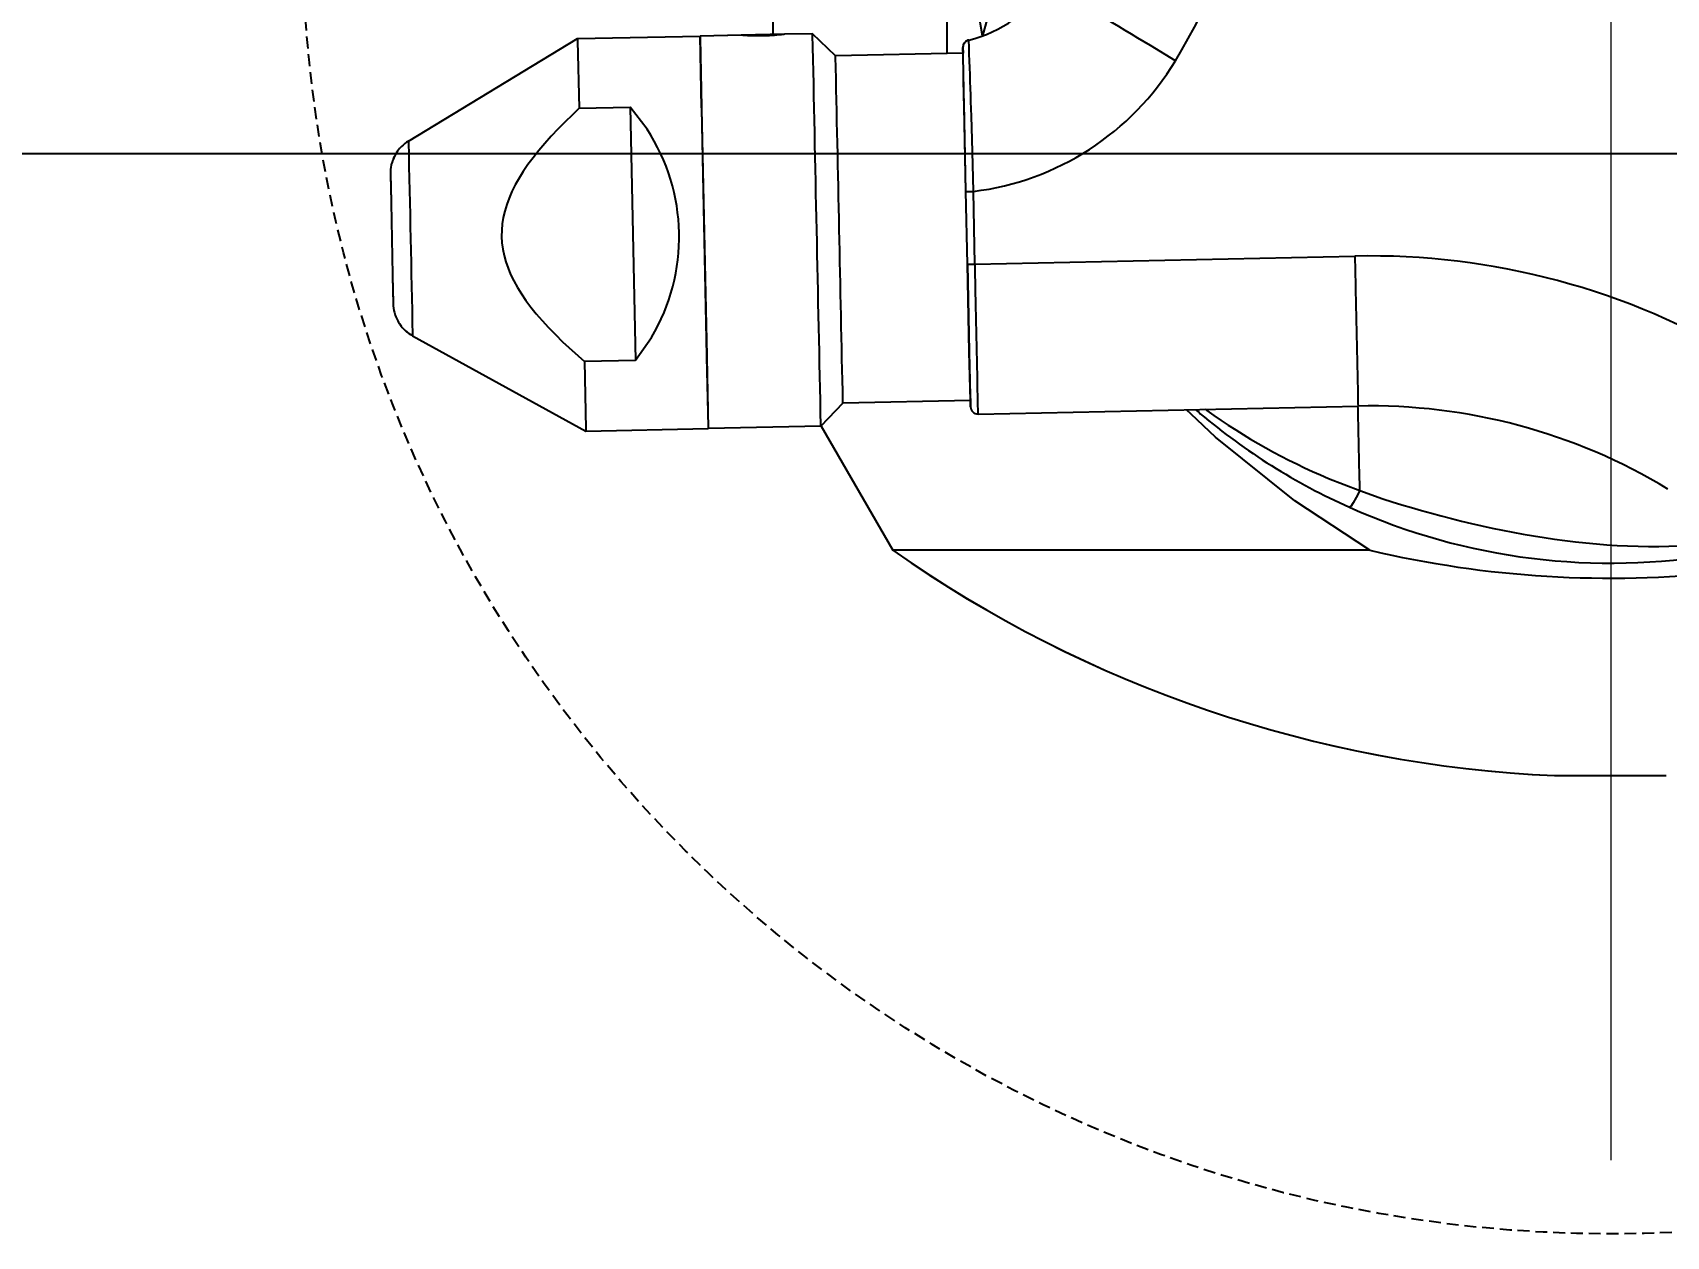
# Model space of a CAD drawing. Header units: inches. Extents: x -375 to 8535, y -477 to 12465.
# Drawn here: x 2190.9 to 2256.4, y 10180.6 to 10228.9 of the extents above; entities that cross this region are included whole.
import ezdxf

# ---------------------------------------------------------------- set-up
doc = ezdxf.new("R2010")
doc.units = ezdxf.units.IN
doc.header["$LTSCALE"] = 5
doc.linetypes.add('CENTER2', pattern=[28.575, 19.05, -3.175, 3.175, -3.175])
doc.linetypes.add('HIDDEN2', pattern=[4.7625, 3.175, -1.5875])
for name, color, linetype in [('1轮廓实线层', 7, 'Continuous'), ('5虚线', 5, 'HIDDEN2'), ('6文字层', 3, 'Continuous')]:
    doc.layers.add(name, color=color, linetype=linetype)
doc.layers.add('图层1', color=1, linetype='CENTER2', lineweight=13)
doc.styles.add('PC_TEXTSTYLE', font='isocp.shx', dxfattribs={"width": 0.8, "bigfont": 'hzfs.shx'})
doc.dimstyles.new('TH_GBDIM', dxfattribs={"dimscale": 15, "dimtxt": 3, "dimasz": 2.5, "dimexe": 1.25, "dimexo": 0, "dimgap": 0.8, "dimtad": 1, "dimdec": 0, "dimzin": 0, "dimdsep": 46, "dimtxsty": 'PC_TEXTSTYLE', "dimcen": 2.5, "dimclrd": 256, "dimclre": 256, "dimclrt": 3, "dimadec": 0, "dimazin": 0, "dimtfac": 0.714286, "dimtdec": 0, "dimtmove": 0, "dimatfit": 3, "dimfxl": 0, "dimtzin": 0, "dimlwd": -1, "dimlwe": -1, "dimarcsym": 0})
doc.dimstyles.new('TH_GBDIM$2', dxfattribs={"dimscale": 15, "dimtxt": 3, "dimasz": 2.5, "dimexe": 1.25, "dimexo": 0, "dimgap": 0.8, "dimtad": 2, "dimtih": 1, "dimtoh": 1, "dimdec": 0, "dimzin": 0, "dimdsep": 46, "dimtxsty": 'PC_TEXTSTYLE', "dimcen": 2.5, "dimclrd": 256, "dimclre": 256, "dimclrt": 3, "dimadec": 0, "dimazin": 0, "dimtfac": 0.714286, "dimtdec": 0, "dimtmove": 0, "dimatfit": 3, "dimfxl": 0, "dimtzin": 0, "dimlwd": -1, "dimlwe": -1, "dimarcsym": 0})

# ---------------------------------------------------------------- blocks, each defined once
blk = doc.blocks.new('BSP')
for points, knots in [([(-3651.853, 9030.839), (-3651.916, 9030.766), (-3651.978, 9030.692), (-3652.04, 9030.619), (-3652.04, 9030.619), (-3653.554, 9028.813), (-3654.811, 9026.806), (-3655.777, 9024.656), (-3655.777, 9024.656), (-3657.872, 9019.987), (-3658.518, 9014.796), (-3657.634, 9009.755), (-3657.634, 9009.755), (-3657.634, 9009.755), (-3657.634, 9009.755), (-3657.634, 9009.755), (-3657.634, 9009.755), (-3657.634, 9009.755), (-3651.853, 9030.839), (-3651.853, 9030.839)], [0, 0, 0, 0, 0.2, 0.2, 0.2, 0.2, 0.4, 0.4, 0.4, 0.4, 0.6, 0.6, 0.6, 0.6, 0.8, 0.8, 0.8, 0.8, 1, 1, 1, 1]), ([(-3658.191, 9009.59), (-3656.879, 9009.897), (-3655.745, 9010.721), (-3655.046, 9011.875), (-3655.046, 9011.875), (-3652.778, 9015.621), (-3651.623, 9019.934), (-3651.716, 9024.312)], [0, 0, 0, 0, 0.5, 0.5, 0.5, 0.5, 1, 1, 1, 1]), ([(-3649.896, 9008.757), (-3649.896, 9008.757), (-3650.901, 9009.366), (-3650.901, 9009.366), (-3650.901, 9009.366), (-3652.249, 9010.182), (-3653.597, 9010.999), (-3654.946, 9011.815), (-3654.946, 9011.815), (-3654.946, 9011.815), (-3655.045, 9011.875), (-3655.045, 9011.875)], [0, 0, 0, 0, 0.333333, 0.333333, 0.333333, 0.333333, 0.666667, 0.666667, 0.666667, 0.666667, 1, 1, 1, 1]), ([(-3680.675, 9005.537), (-3680.675, 9005.537), (-3673.887, 9009.648), (-3673.887, 9009.648), (-3673.887, 9009.648), (-3673.887, 9009.648), (-3668.973, 9009.751), (-3668.973, 9009.751)], [0, 0, 0, 0, 0.5, 0.5, 0.5, 0.5, 1, 1, 1, 1]), ([(-3673.889, 9009.648), (-3673.889, 9009.648), (-3673.887, 9009.565), (-3673.887, 9009.565), (-3673.887, 9009.565), (-3673.887, 9009.565), (-3673.83, 9006.852), (-3673.83, 9006.852)], [0, 0, 0, 0, 0.5, 0.5, 0.5, 0.5, 1, 1, 1, 1]), ([(-3664.459, 9009.843), (-3664.459, 9009.843), (-3665.588, 9009.82), (-3665.588, 9009.82), (-3665.588, 9009.82), (-3665.588, 9009.82), (-3667.319, 9009.783), (-3667.319, 9009.783), (-3667.319, 9009.783), (-3667.319, 9009.783), (-3668.973, 9009.748), (-3668.973, 9009.748)], [0, 0, 0, 0, 0.333333, 0.333333, 0.333333, 0.333333, 0.666667, 0.666667, 0.666667, 0.666667, 1, 1, 1, 1]), ([(-3668.973, 9009.751), (-3668.973, 9009.751), (-3668.971, 9009.664), (-3668.971, 9009.664), (-3668.971, 9009.664), (-3668.971, 9009.664), (-3668.913, 9006.892), (-3668.913, 9006.892), (-3668.913, 9006.892), (-3668.913, 9006.892), (-3668.911, 9006.832), (-3668.911, 9006.832), (-3668.911, 9006.832), (-3668.911, 9006.832), (-3668.703, 8996.923), (-3668.703, 8996.923), (-3668.703, 8996.923), (-3668.703, 8996.923), (-3668.701, 8996.863), (-3668.701, 8996.863), (-3668.701, 8996.863), (-3668.701, 8996.863), (-3668.642, 8994.004), (-3668.642, 8994.004)], [0, 0, 0, 0, 0.166667, 0.166667, 0.166667, 0.166667, 0.333333, 0.333333, 0.333333, 0.333333, 0.5, 0.5, 0.5, 0.5, 0.666667, 0.666667, 0.666667, 0.666667, 0.833333, 0.833333, 0.833333, 0.833333, 1, 1, 1, 1]), ([(-3665.585, 9009.82), (-3665.585, 9009.82), (-3665.604, 9009.818), (-3665.604, 9009.818), (-3665.604, 9009.818), (-3665.604, 9009.818), (-3665.605, 9009.818), (-3665.605, 9009.818), (-3665.605, 9009.818), (-3665.858, 9009.785), (-3666.116, 9009.766), (-3666.371, 9009.758), (-3666.371, 9009.758), (-3666.371, 9009.758), (-3666.462, 9009.756), (-3666.462, 9009.756), (-3666.462, 9009.756), (-3666.462, 9009.756), (-3666.553, 9009.754), (-3666.553, 9009.754), (-3666.553, 9009.754), (-3666.783, 9009.751), (-3667.014, 9009.76), (-3667.243, 9009.778), (-3667.243, 9009.778), (-3667.243, 9009.778), (-3667.297, 9009.782), (-3667.297, 9009.782), (-3667.297, 9009.782), (-3667.297, 9009.782), (-3667.299, 9009.782), (-3667.299, 9009.782), (-3667.299, 9009.782), (-3667.299, 9009.782), (-3667.316, 9009.783), (-3667.316, 9009.783), (-3667.316, 9009.783), (-3667.316, 9009.783), (-3668.97, 9009.749), (-3668.97, 9009.749)], [0, 0, 0, 0, 0.1, 0.1, 0.1, 0.1, 0.2, 0.2, 0.2, 0.2, 0.3, 0.3, 0.3, 0.3, 0.4, 0.4, 0.4, 0.4, 0.5, 0.5, 0.5, 0.5, 0.6, 0.6, 0.6, 0.6, 0.7, 0.7, 0.7, 0.7, 0.8, 0.8, 0.8, 0.8, 0.9, 0.9, 0.9, 0.9, 1, 1, 1, 1]), ([(-3668.638, 8994.001), (-3668.638, 8994.001), (-3668.64, 8994.088), (-3668.64, 8994.088), (-3668.64, 8994.088), (-3668.64, 8994.088), (-3668.698, 8996.86), (-3668.698, 8996.86), (-3668.698, 8996.86), (-3668.698, 8996.86), (-3668.699, 8996.92), (-3668.699, 8996.92), (-3668.699, 8996.92), (-3668.699, 8996.92), (-3668.908, 9006.829), (-3668.908, 9006.829), (-3668.908, 9006.829), (-3668.908, 9006.829), (-3668.909, 9006.889), (-3668.909, 9006.889), (-3668.909, 9006.889), (-3668.909, 9006.889), (-3668.969, 9009.748), (-3668.969, 9009.748)], [0, 0, 0, 0, 0.166667, 0.166667, 0.166667, 0.166667, 0.333333, 0.333333, 0.333333, 0.333333, 0.5, 0.5, 0.5, 0.5, 0.666667, 0.666667, 0.666667, 0.666667, 0.833333, 0.833333, 0.833333, 0.833333, 1, 1, 1, 1]), ([(-3664.123, 8994.097), (-3664.123, 8994.097), (-3664.124, 8994.15), (-3664.124, 8994.15), (-3664.124, 8994.15), (-3664.234, 8999.364), (-3664.344, 9004.578), (-3664.454, 9009.791), (-3664.454, 9009.791), (-3664.454, 9009.791), (-3664.454, 9009.844), (-3664.454, 9009.844)], [0, 0, 0, 0, 0.333333, 0.333333, 0.333333, 0.333333, 0.666667, 0.666667, 0.666667, 0.666667, 1, 1, 1, 1]), ([(-3658, 9003.518), (-3658, 9003.518), (-3658.028, 9004.592), (-3658.028, 9004.592), (-3658.028, 9004.592), (-3658.028, 9004.592), (-3658.056, 9005.596), (-3658.056, 9005.596), (-3658.056, 9005.596), (-3658.056, 9005.596), (-3658.083, 9006.54), (-3658.083, 9006.54), (-3658.083, 9006.54), (-3658.083, 9006.54), (-3658.102, 9007.119), (-3658.102, 9007.119), (-3658.102, 9007.119), (-3658.102, 9007.119), (-3658.11, 9007.385), (-3658.11, 9007.385), (-3658.11, 9007.385), (-3658.133, 9008.114), (-3658.159, 9008.843), (-3658.189, 9009.572), (-3658.189, 9009.572), (-3658.189, 9009.572), (-3658.19, 9009.589), (-3658.19, 9009.589)], [0, 0, 0, 0, 0.142857, 0.142857, 0.142857, 0.142857, 0.285714, 0.285714, 0.285714, 0.285714, 0.428571, 0.428571, 0.428571, 0.428571, 0.571429, 0.571429, 0.571429, 0.571429, 0.714286, 0.714286, 0.714286, 0.714286, 0.857143, 0.857143, 0.857143, 0.857143, 1, 1, 1, 1]), ([(-3658.124, 8995.127), (-3658.124, 8995.127), (-3663.239, 8995.019), (-3663.239, 8995.019), (-3663.239, 8995.019), (-3663.239, 8995.019), (-3663.24, 8995.073), (-3663.24, 8995.073), (-3663.24, 8995.073), (-3663.338, 8999.684), (-3663.435, 9004.295), (-3663.532, 9008.906), (-3663.532, 9008.906), (-3663.532, 9008.906), (-3663.533, 9008.961), (-3663.533, 9008.961)], [0, 0, 0, 0, 0.25, 0.25, 0.25, 0.25, 0.5, 0.5, 0.5, 0.5, 0.75, 0.75, 0.75, 0.75, 1, 1, 1, 1]), ([(-3658.301, 9003.511), (-3658.301, 9003.511), (-3658.415, 9008.945), (-3658.415, 9008.945), (-3658.415, 9008.945), (-3658.415, 9008.945), (-3658.423, 9009.289), (-3658.423, 9009.289)], [0, 0, 0, 0, 0.5, 0.5, 0.5, 0.5, 1, 1, 1, 1]), ([(-3658.302, 9003.511), (-3658.302, 9003.511), (-3658.377, 9007.051), (-3658.377, 9007.051), (-3658.377, 9007.051), (-3658.377, 9007.051), (-3658.378, 9007.112), (-3658.378, 9007.112), (-3658.378, 9007.112), (-3658.378, 9007.112), (-3658.38, 9007.178), (-3658.38, 9007.178), (-3658.38, 9007.178), (-3658.38, 9007.178), (-3658.381, 9007.237), (-3658.381, 9007.237), (-3658.381, 9007.237), (-3658.381, 9007.237), (-3658.419, 9009.068), (-3658.419, 9009.068)], [0, 0, 0, 0, 0.2, 0.2, 0.2, 0.2, 0.4, 0.4, 0.4, 0.4, 0.6, 0.6, 0.6, 0.6, 0.8, 0.8, 0.8, 0.8, 1, 1, 1, 1]), ([(-3673.83, 9006.851), (-3673.83, 9006.851), (-3674.664, 9006.032), (-3674.664, 9006.032), (-3674.664, 9006.032), (-3677.746, 9002.824), (-3677.703, 9000.561), (-3674.488, 8997.484), (-3674.488, 8997.484), (-3674.488, 8997.484), (-3673.617, 8996.696), (-3673.617, 8996.696)], [0, 0, 0, 0, 0.333333, 0.333333, 0.333333, 0.333333, 0.666667, 0.666667, 0.666667, 0.666667, 1, 1, 1, 1]), ([(-3673.617, 8996.698), (-3673.617, 8996.698), (-3671.561, 8996.741), (-3671.561, 8996.741), (-3671.561, 8996.741), (-3671.561, 8996.741), (-3670.924, 8997.653), (-3670.924, 8997.653), (-3670.924, 8997.653), (-3669.378, 9000.245), (-3669.447, 9003.486), (-3671.1, 9006.011), (-3671.1, 9006.011), (-3671.1, 9006.011), (-3671.775, 9006.895), (-3671.775, 9006.895)], [0, 0, 0, 0, 0.25, 0.25, 0.25, 0.25, 0.5, 0.5, 0.5, 0.5, 0.75, 0.75, 0.75, 0.75, 1, 1, 1, 1]), ([(-3680.675, 9005.537), (-3680.778, 9005.475), (-3680.873, 9005.4), (-3680.959, 9005.315), (-3680.959, 9005.315), (-3680.985, 9005.289), (-3681.011, 9005.261), (-3681.035, 9005.233), (-3681.035, 9005.233), (-3681.09, 9005.169), (-3681.14, 9005.101), (-3681.183, 9005.029), (-3681.183, 9005.029), (-3681.204, 9004.993), (-3681.225, 9004.955), (-3681.244, 9004.918), (-3681.244, 9004.918), (-3681.281, 9004.843), (-3681.312, 9004.765), (-3681.336, 9004.684), (-3681.336, 9004.684), (-3681.347, 9004.649), (-3681.357, 9004.612), (-3681.365, 9004.575), (-3681.365, 9004.575), (-3681.391, 9004.458), (-3681.403, 9004.338), (-3681.4, 9004.218)], [0, 0, 0, 0, 0.142857, 0.142857, 0.142857, 0.142857, 0.285714, 0.285714, 0.285714, 0.285714, 0.428571, 0.428571, 0.428571, 0.428571, 0.571429, 0.571429, 0.571429, 0.571429, 0.714286, 0.714286, 0.714286, 0.714286, 0.857143, 0.857143, 0.857143, 0.857143, 1, 1, 1, 1]), ([(-3680.677, 9005.537), (-3680.677, 9005.537), (-3680.675, 9005.47), (-3680.675, 9005.47), (-3680.675, 9005.47), (-3680.621, 9002.91), (-3680.567, 9000.35), (-3680.513, 8997.79), (-3680.513, 8997.79), (-3680.513, 8997.79), (-3680.512, 8997.723), (-3680.512, 8997.723)], [0, 0, 0, 0, 0.333333, 0.333333, 0.333333, 0.333333, 0.666667, 0.666667, 0.666667, 0.666667, 1, 1, 1, 1]), ([(-3681.399, 9004.217), (-3681.399, 9004.217), (-3681.398, 9004.167), (-3681.398, 9004.167), (-3681.398, 9004.167), (-3681.398, 9004.167), (-3681.375, 9003.118), (-3681.375, 9003.118), (-3681.375, 9003.118), (-3681.375, 9003.118), (-3681.375, 9003.06), (-3681.375, 9003.06), (-3681.375, 9003.06), (-3681.375, 9003.06), (-3681.314, 9000.167), (-3681.314, 9000.167), (-3681.314, 9000.167), (-3681.314, 9000.167), (-3681.312, 9000.109), (-3681.312, 9000.109), (-3681.312, 9000.109), (-3681.312, 9000.109), (-3681.291, 8999.06), (-3681.291, 8999.06), (-3681.291, 8999.06), (-3681.291, 8999.06), (-3681.29, 8999.01), (-3681.29, 8999.01), (-3681.29, 8999.01), (-3681.287, 8998.889), (-3681.27, 8998.77), (-3681.239, 8998.654), (-3681.239, 8998.654), (-3681.229, 8998.618), (-3681.218, 8998.581), (-3681.206, 8998.547), (-3681.206, 8998.547), (-3681.179, 8998.467), (-3681.144, 8998.389), (-3681.103, 8998.316), (-3681.103, 8998.316), (-3681.083, 8998.279), (-3681.062, 8998.243), (-3681.038, 8998.209), (-3681.038, 8998.209), (-3680.992, 8998.138), (-3680.939, 8998.072), (-3680.882, 8998.011), (-3680.882, 8998.011), (-3680.857, 8997.983), (-3680.83, 8997.957), (-3680.802, 8997.932), (-3680.802, 8997.932), (-3680.714, 8997.851), (-3680.615, 8997.78), (-3680.509, 8997.722)], [0, 0, 0, 0, 0.071429, 0.071429, 0.071429, 0.071429, 0.142857, 0.142857, 0.142857, 0.142857, 0.214286, 0.214286, 0.214286, 0.214286, 0.285714, 0.285714, 0.285714, 0.285714, 0.357143, 0.357143, 0.357143, 0.357143, 0.428571, 0.428571, 0.428571, 0.428571, 0.5, 0.5, 0.5, 0.5, 0.571429, 0.571429, 0.571429, 0.571429, 0.642857, 0.642857, 0.642857, 0.642857, 0.714286, 0.714286, 0.714286, 0.714286, 0.785714, 0.785714, 0.785714, 0.785714, 0.857143, 0.857143, 0.857143, 0.857143, 0.928571, 0.928571, 0.928571, 0.928571, 1, 1, 1, 1]), ([(-3681.399, 9004.216), (-3681.399, 9004.216), (-3681.375, 9003.117), (-3681.375, 9003.117), (-3681.375, 9003.117), (-3681.375, 9003.117), (-3681.375, 9003.06), (-3681.375, 9003.06), (-3681.375, 9003.06), (-3681.375, 9003.06), (-3681.314, 9000.165), (-3681.314, 9000.165), (-3681.314, 9000.165), (-3681.314, 9000.165), (-3681.312, 9000.108), (-3681.312, 9000.108), (-3681.312, 9000.108), (-3681.312, 9000.108), (-3681.29, 8999.009), (-3681.29, 8999.009)], [0, 0, 0, 0, 0.2, 0.2, 0.2, 0.2, 0.4, 0.4, 0.4, 0.4, 0.6, 0.6, 0.6, 0.6, 0.8, 0.8, 0.8, 0.8, 1, 1, 1, 1]), ([(-3658.301, 9003.513), (-3658.301, 9003.513), (-3658.279, 9003.513), (-3658.279, 9003.513), (-3658.279, 9003.513), (-3658.279, 9003.513), (-3658.213, 9003.514), (-3658.213, 9003.514), (-3658.213, 9003.514), (-3658.213, 9003.514), (-3658.116, 9003.516), (-3658.116, 9003.516), (-3658.116, 9003.516), (-3658.116, 9003.516), (-3658, 9003.519), (-3658, 9003.519)], [0, 0, 0, 0, 0.25, 0.25, 0.25, 0.25, 0.5, 0.5, 0.5, 0.5, 0.75, 0.75, 0.75, 0.75, 1, 1, 1, 1]), ([(-3658.239, 9000.594), (-3658.239, 9000.594), (-3658.217, 9000.594), (-3658.217, 9000.594), (-3658.217, 9000.594), (-3658.217, 9000.594), (-3658.151, 9000.596), (-3658.151, 9000.596), (-3658.151, 9000.596), (-3658.151, 9000.596), (-3658.054, 9000.598), (-3658.054, 9000.598), (-3658.054, 9000.598), (-3658.054, 9000.598), (-3657.939, 9000.6), (-3657.939, 9000.6), (-3657.939, 9000.6), (-3657.939, 9000.6), (-3658, 9003.519), (-3658, 9003.519)], [0, 0, 0, 0, 0.2, 0.2, 0.2, 0.2, 0.4, 0.4, 0.4, 0.4, 0.6, 0.6, 0.6, 0.6, 0.8, 0.8, 0.8, 0.8, 1, 1, 1, 1]), ([(-3642.692, 9000.921), (-3642.692, 9000.921), (-3642.667, 8999.747), (-3642.667, 8999.747), (-3642.667, 8999.747), (-3642.634, 8998.171), (-3642.6, 8996.594), (-3642.568, 8995.018), (-3642.568, 8995.018), (-3642.568, 8995.018), (-3642.565, 8994.903), (-3642.565, 8994.903)], [0, 0, 0, 0, 0.333333, 0.333333, 0.333333, 0.333333, 0.666667, 0.666667, 0.666667, 0.666667, 1, 1, 1, 1]), ([(-3658.121, 8994.876), (-3658.121, 8994.876), (-3658.125, 8995.127), (-3658.125, 8995.127), (-3658.125, 8995.127), (-3658.125, 8995.127), (-3658.167, 8997.083), (-3658.167, 8997.083), (-3658.167, 8997.083), (-3658.167, 8997.083), (-3658.24, 9000.593), (-3658.24, 9000.593)], [0, 0, 0, 0, 0.333333, 0.333333, 0.333333, 0.333333, 0.666667, 0.666667, 0.666667, 0.666667, 1, 1, 1, 1]), ([(-3658.239, 9000.593), (-3658.239, 9000.593), (-3658.166, 8997.082), (-3658.166, 8997.082), (-3658.166, 8997.082), (-3658.166, 8997.082), (-3658.128, 8995.31), (-3658.128, 8995.31), (-3658.128, 8995.31), (-3658.128, 8995.31), (-3658.124, 8995.127), (-3658.124, 8995.127), (-3658.124, 8995.127), (-3658.124, 8995.127), (-3658.119, 8994.876), (-3658.119, 8994.876)], [0, 0, 0, 0, 0.25, 0.25, 0.25, 0.25, 0.5, 0.5, 0.5, 0.5, 0.75, 0.75, 0.75, 0.75, 1, 1, 1, 1]), ([(-3657.811, 8994.582), (-3657.811, 8994.582), (-3657.813, 8994.698), (-3657.813, 8994.698), (-3657.813, 8994.698), (-3657.846, 8996.274), (-3657.879, 8997.85), (-3657.913, 8999.426), (-3657.913, 8999.426), (-3657.913, 8999.426), (-3657.937, 9000.6), (-3657.937, 9000.6)], [0, 0, 0, 0, 0.333333, 0.333333, 0.333333, 0.333333, 0.666667, 0.666667, 0.666667, 0.666667, 1, 1, 1, 1]), ([(-3680.51, 8997.723), (-3680.51, 8997.723), (-3673.556, 8993.901), (-3673.556, 8993.901), (-3673.556, 8993.901), (-3673.556, 8993.901), (-3668.642, 8994.004), (-3668.642, 8994.004)], [0, 0, 0, 0, 0.5, 0.5, 0.5, 0.5, 1, 1, 1, 1]), ([(-3673.617, 8996.698), (-3673.617, 8996.698), (-3673.56, 8993.984), (-3673.56, 8993.984), (-3673.56, 8993.984), (-3673.56, 8993.984), (-3673.558, 8993.901), (-3673.558, 8993.901)], [0, 0, 0, 0, 0.5, 0.5, 0.5, 0.5, 1, 1, 1, 1]), ([(-3642.093, 8989.116), (-3642.093, 8989.116), (-3645.099, 8991.094), (-3645.099, 8991.094), (-3645.099, 8991.094), (-3645.099, 8991.094), (-3648.283, 8993.656), (-3648.283, 8993.656), (-3648.283, 8993.656), (-3648.283, 8993.656), (-3649.266, 8994.579), (-3649.266, 8994.579), (-3649.266, 8994.579), (-3649.266, 8994.579), (-3649.454, 8994.757), (-3649.454, 8994.757)], [0, 0, 0, 0, 0.25, 0.25, 0.25, 0.25, 0.5, 0.5, 0.5, 0.5, 0.75, 0.75, 0.75, 0.75, 1, 1, 1, 1]), ([(-3649.095, 8994.765), (-3649.029, 8994.708), (-3648.962, 8994.652), (-3648.895, 8994.595), (-3648.895, 8994.595), (-3647.084, 8993.073), (-3645.071, 8991.811), (-3642.912, 8990.841), (-3642.912, 8990.841), (-3638.243, 8988.746), (-3633.053, 8988.099), (-3628.011, 8988.984)], [0, 0, 0, 0, 0.333333, 0.333333, 0.333333, 0.333333, 0.666667, 0.666667, 0.666667, 0.666667, 1, 1, 1, 1]), ([(-3648.706, 8994.774), (-3648.706, 8994.774), (-3648.64, 8994.727), (-3648.64, 8994.727), (-3648.64, 8994.727), (-3647.12, 8993.635), (-3645.47, 8992.726), (-3643.746, 8991.999), (-3643.746, 8991.999), (-3643.746, 8991.999), (-3642.496, 8991.509), (-3642.496, 8991.509)], [0, 0, 0, 0, 0.333333, 0.333333, 0.333333, 0.333333, 0.666667, 0.666667, 0.666667, 0.666667, 1, 1, 1, 1]), ([(-3642.496, 8991.509), (-3642.496, 8991.509), (-3642.513, 8992.309), (-3642.513, 8992.309), (-3642.513, 8992.309), (-3642.531, 8993.147), (-3642.548, 8993.985), (-3642.566, 8994.823), (-3642.566, 8994.823), (-3642.566, 8994.823), (-3642.568, 8994.903), (-3642.568, 8994.903)], [0, 0, 0, 0, 0.333333, 0.333333, 0.333333, 0.333333, 0.666667, 0.666667, 0.666667, 0.666667, 1, 1, 1, 1]), ([(-3642.494, 8991.508), (-3642.494, 8991.508), (-3642.634, 8991.231), (-3642.634, 8991.231), (-3642.634, 8991.231), (-3642.634, 8991.231), (-3642.759, 8991.012), (-3642.759, 8991.012), (-3642.759, 8991.012), (-3642.759, 8991.012), (-3642.854, 8990.878), (-3642.854, 8990.878), (-3642.854, 8990.878), (-3642.854, 8990.878), (-3642.91, 8990.841), (-3642.91, 8990.841)], [0, 0, 0, 0, 0.25, 0.25, 0.25, 0.25, 0.5, 0.5, 0.5, 0.5, 0.75, 0.75, 0.75, 0.75, 1, 1, 1, 1]), ([(-3642.496, 8991.509), (-3642.496, 8991.509), (-3641.571, 8991.184), (-3641.571, 8991.184), (-3641.571, 8991.184), (-3637.519, 8989.867), (-3632.739, 8988.947), (-3628.463, 8989.372), (-3628.463, 8989.372), (-3628.463, 8989.372), (-3628.184, 8989.403), (-3628.184, 8989.403)], [0, 0, 0, 0, 0.333333, 0.333333, 0.333333, 0.333333, 0.666667, 0.666667, 0.666667, 0.666667, 1, 1, 1, 1]), ([(-3642.094, 8989.116), (-3642.094, 8989.116), (-3646.133, 8989.116), (-3646.133, 8989.116), (-3646.133, 8989.116), (-3651.055, 8989.116), (-3655.978, 8989.116), (-3660.901, 8989.116), (-3660.901, 8989.116), (-3660.901, 8989.116), (-3661.24, 8989.116), (-3661.24, 8989.116)], [0, 0, 0, 0, 0.333333, 0.333333, 0.333333, 0.333333, 0.666667, 0.666667, 0.666667, 0.666667, 1, 1, 1, 1]), ([(-3634.679, 8980.071), (-3634.679, 8980.071), (-3633.905, 8980.071), (-3633.905, 8980.071), (-3633.905, 8980.071), (-3633.905, 8980.071), (-3630.967, 8980.071), (-3630.967, 8980.071), (-3630.967, 8980.071), (-3630.967, 8980.071), (-3630.193, 8980.071), (-3630.193, 8980.071)], [0, 0, 0, 0, 0.333333, 0.333333, 0.333333, 0.333333, 0.666667, 0.666667, 0.666667, 0.666667, 1, 1, 1, 1])]:
    blk.add_open_spline(points, degree=3, knots=knots)
for points in [[(-3666.042, 9009.775), (-3666.042, 9009.775), (-3666.042, 9029.812), (-3666.042, 9029.812)], [(-3649.898, 9008.757), (-3647.038, 9013.48), (-3645.582, 9018.918), (-3645.698, 9024.439)], [(-3659.053, 9009.054), (-3659.053, 9009.054), (-3659.053, 9023.295), (-3659.053, 9023.295)], [(-3680.675, 9005.537), (-3680.675, 9005.537), (-3673.888, 9009.648), (-3673.888, 9009.648)], [(-3673.888, 9009.648), (-3673.888, 9009.648), (-3668.974, 9009.751), (-3668.974, 9009.751)], [(-3667.314, 9009.783), (-3667.314, 9009.783), (-3668.968, 9009.749), (-3668.968, 9009.749)], [(-3666.465, 9009.801), (-3666.465, 9009.801), (-3666.472, 9009.755), (-3666.472, 9009.755)], [(-3664.456, 9009.843), (-3664.456, 9009.843), (-3665.585, 9009.82), (-3665.585, 9009.82)], [(-3664.454, 9009.843), (-3664.454, 9009.843), (-3665.583, 9009.82), (-3665.583, 9009.82)], [(-3663.534, 9008.96), (-3663.534, 9008.96), (-3664.456, 9009.843), (-3664.456, 9009.843)], [(-3663.533, 9008.96), (-3663.533, 9008.96), (-3664.456, 9009.843), (-3664.456, 9009.843)], [(-3658.191, 9009.59), (-3658.33, 9009.557), (-3658.426, 9009.433), (-3658.423, 9009.291)], [(-3658.397, 9009.423), (-3658.415, 9009.381), (-3658.425, 9009.336), (-3658.424, 9009.29)], [(-3658.359, 9009.483), (-3658.374, 9009.464), (-3658.386, 9009.444), (-3658.397, 9009.423)], [(-3658.313, 9009.53), (-3658.33, 9009.516), (-3658.345, 9009.5), (-3658.359, 9009.483)], [(-3658.191, 9009.59), (-3658.235, 9009.579), (-3658.278, 9009.559), (-3658.313, 9009.53)], [(-3658.418, 9009.067), (-3658.418, 9009.067), (-3663.533, 9008.959), (-3663.533, 9008.959)], [(-3658.418, 9009.067), (-3658.418, 9009.067), (-3663.533, 9008.959), (-3663.533, 9008.959)], [(-3658.423, 9009.289), (-3658.423, 9009.289), (-3658.418, 9009.068), (-3658.418, 9009.068)], [(-3658, 9003.518), (-3654.638, 9003.928), (-3651.652, 9005.86), (-3649.897, 9008.757)], [(-3673.83, 9006.852), (-3673.83, 9006.852), (-3671.773, 9006.895), (-3671.773, 9006.895)], [(-3671.775, 9006.895), (-3671.775, 9006.895), (-3671.561, 8996.741), (-3671.561, 8996.741)], [(-3680.675, 9005.536), (-3680.778, 9005.474), (-3680.872, 9005.399), (-3680.958, 9005.313)], [(-3681.243, 9004.917), (-3681.28, 9004.841), (-3681.312, 9004.763), (-3681.335, 9004.682)], [(-3681.183, 9005.027), (-3681.204, 9004.992), (-3681.225, 9004.955), (-3681.243, 9004.917)], [(-3681.034, 9005.232), (-3681.089, 9005.168), (-3681.139, 9005.1), (-3681.183, 9005.027)], [(-3680.958, 9005.313), (-3680.984, 9005.287), (-3681.01, 9005.259), (-3681.034, 9005.232)], [(-3681.364, 9004.574), (-3681.39, 9004.457), (-3681.402, 9004.336), (-3681.399, 9004.216)], [(-3681.335, 9004.682), (-3681.346, 9004.647), (-3681.356, 9004.61), (-3681.364, 9004.574)], [(-3658.24, 9000.593), (-3658.24, 9000.593), (-3658.301, 9003.511), (-3658.301, 9003.511)], [(-3658.239, 9000.593), (-3658.239, 9000.593), (-3658.3, 9003.511), (-3658.3, 9003.511)], [(-3657.939, 9000.6), (-3657.939, 9000.6), (-3642.693, 9000.921), (-3642.693, 9000.921)], [(-3627.012, 8996.72), (-3631.735, 8999.58), (-3637.174, 9001.036), (-3642.693, 9000.92)], [(-3681.292, 8999.011), (-3681.289, 8998.891), (-3681.272, 8998.771), (-3681.242, 8998.655)], [(-3681.242, 8998.655), (-3681.232, 8998.618), (-3681.221, 8998.582), (-3681.208, 8998.547)], [(-3681.208, 8998.547), (-3681.181, 8998.467), (-3681.146, 8998.391), (-3681.106, 8998.317)], [(-3681.106, 8998.317), (-3681.086, 8998.279), (-3681.064, 8998.244), (-3681.04, 8998.209)], [(-3681.04, 8998.209), (-3680.994, 8998.139), (-3680.942, 8998.073), (-3680.884, 8998.012)], [(-3680.884, 8998.012), (-3680.858, 8997.984), (-3680.832, 8997.958), (-3680.803, 8997.932)], [(-3680.803, 8997.932), (-3680.715, 8997.852), (-3680.617, 8997.781), (-3680.511, 8997.723)], [(-3680.51, 8997.723), (-3680.51, 8997.723), (-3673.556, 8993.901), (-3673.556, 8993.901)], [(-3663.24, 8995.017), (-3663.24, 8995.017), (-3664.124, 8994.095), (-3664.124, 8994.095)], [(-3663.239, 8995.019), (-3663.239, 8995.019), (-3664.123, 8994.096), (-3664.123, 8994.096)], [(-3658.125, 8995.126), (-3658.125, 8995.126), (-3663.24, 8995.017), (-3663.24, 8995.017)], [(-3630.13, 8991.572), (-3633.876, 8993.84), (-3638.189, 8994.995), (-3642.566, 8994.902)], [(-3658.119, 8994.876), (-3658.116, 8994.71), (-3657.979, 8994.578), (-3657.813, 8994.581)], [(-3657.812, 8994.581), (-3657.812, 8994.581), (-3642.566, 8994.902), (-3642.566, 8994.902)], [(-3673.556, 8993.901), (-3673.556, 8993.901), (-3668.642, 8994.004), (-3668.642, 8994.004)], [(-3664.123, 8994.096), (-3664.123, 8994.096), (-3668.636, 8994.001), (-3668.636, 8994.001)], [(-3664.123, 8994.096), (-3664.123, 8994.096), (-3668.636, 8994.001), (-3668.636, 8994.001)], [(-3664.118, 8994.1), (-3664.118, 8994.1), (-3661.241, 8989.116), (-3661.241, 8989.116)], [(-3661.241, 8989.116), (-3653.427, 8983.635), (-3644.213, 8980.498), (-3634.679, 8980.071)], [(-3661.239, 8989.116), (-3653.425, 8983.635), (-3644.211, 8980.498), (-3634.677, 8980.071)], [(-3642.093, 8989.116), (-3637.42, 8988.017), (-3632.593, 8987.724), (-3627.822, 8988.248)]]:
    blk.add_open_spline(points, degree=3)
at = {"layer": '图层1', "ltscale": 0.5}
blk.add_open_spline([(-3632.424, 9158.391), (-3632.424, 9158.391), (-3632.424, 8968.737), (-3632.424, 8968.737)], degree=3, dxfattribs=at)
blk = doc.blocks.new('*D1728')
at = {"layer": '1轮廓实线层', "color": 3}
for p, q in [((1824.198, 11560.715), (2945.103, 11560.715)), ((2926.353, 11523.215), (2926.353, 6264.8)), ((2687.198, 6227.3), (2945.103, 6227.3))]:
    blk.add_line(p, q, dxfattribs=at)
for points in [[(2932.603, 11523.215), (2920.103, 11523.215), (2926.353, 11560.715)], [(2920.103, 6264.8), (2932.603, 6264.8), (2926.353, 6227.3)]]:
    blk.add_solid(points, dxfattribs=at)
at = {"layer": 'Defpoints', "color": 0}
for p in [(1824.198, 11560.715), (2687.198, 6227.3), (2926.353, 6227.3)]:
    blk.add_point(p, dxfattribs=at)
at = {"layer": '1轮廓实线层', "color": 3, "insert": (2896.353, 8762.465), "char_height": 45, "attachment_point": 5, "rotation": 90, "style": 'PC_TEXTSTYLE'}
blk.add_mtext('～5335', dxfattribs=at)
blk = doc.blocks.new('*D1969')
at = {"layer": '6文字层'}
for p, q in [((2569.853, 10249.07), (2759.067, 10249.07)), ((2667.198, 10185.562), (2732.022, 10148.136))]:
    blk.add_line(p, q, dxfattribs=at)
for start, end in [(11.75394, 23.50787), (330, 0), (306.49213, 318.24606)]:
    blk.add_arc((2557.198, 10249.07), 183.119, start, end, dxfattribs=at)
for points in [[(2730.26, 10285.733), (2742.694, 10287.013), (2740.317, 10249.07)], [(2698.871, 10123.463), (2688.743, 10130.788), (2715.784, 10157.511)]]:
    blk.add_solid(points, dxfattribs=at)
at = {"layer": 'Defpoints', "color": 0}
for p in [(1078.544, 10249.07), (2557.198, 10249.07), (2569.853, 10249.07), (2729.274, 10186.44), (2667.198, 10185.562)]:
    blk.add_point(p, dxfattribs=at)
at = {"layer": '6文字层', "color": 3, "insert": (2782.449, 10188.715), "char_height": 45, "attachment_point": 5, "style": 'PC_TEXTSTYLE'}
blk.add_mtext('30%%D', dxfattribs=at)

msp = doc.modelspace()

# ---------------------------------------------------------------- linework, layer by layer
msp.add_line((2040.084, 10224.07), (2401.406, 10224.07))
at = {"layer": '5虚线', "ltscale": 0.03}
msp.add_circle((2254.185, 10233.219), 52.5, dxfattribs=at)
at = {"layer": '图层1', "ltscale": 0.5}
msp.add_line((2254.198, 10604.371), (2254.198, 10175.835), dxfattribs=at)

# ---------------------------------------------------------------- block references
at = {"layer": '1轮廓实线层'}
msp.add_blockref('BSP', (5886.623, 1219.038), dxfattribs=at)

# ---------------------------------------------------------------- dimensions: what is measured, and where the dimension line sits
dim = msp.add_linear_dim(base=(2926.353, 6227.3), p1=(1824.198, 11560.715), p2=(2687.198, 6227.3), angle=90, text='～5335', dimstyle='TH_GBDIM', override={"dimtxt": 3, "dimgap": 0.5, "dimtad": 1, "dimjust": 0, "dimdec": 0, "dimlfac": 1, "dimtxsty": 'PC_TEXTSTYLE', "dimse1": 0, "dimse2": 0, "dimsd1": 0, "dimsd2": 0, "dimclrd": 3, "dimclre": 3}, dxfattribs=at)
dim.commit()
dim.dimension.update_dxf_attribs({"geometry": '*D1728', "text_midpoint": (2926.353, 8762.465), "dimtype": 160})
at = {"layer": '6文字层'}
dim = msp.add_angular_dim_2l(base=(2729.274, 10186.44), line1=((2557.198, 10249.07), (2667.198, 10185.562)), line2=((1078.544, 10249.07), (2569.853, 10249.07)), text='30%%D', dimstyle='TH_GBDIM$2', dxfattribs=at)
dim.commit()
dim.dimension.update_dxf_attribs({"geometry": '*D1969', "text_midpoint": (2782.449, 10188.715)})

doc.saveas('drawing.dxf')
